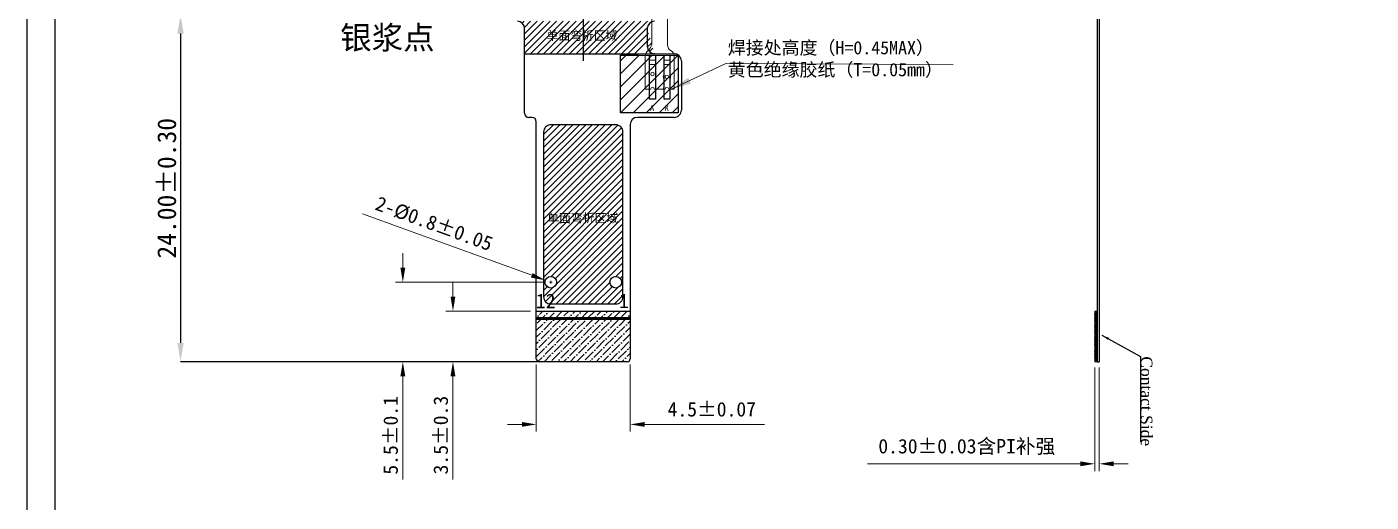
# Model space of a CAD drawing. Header units: millimetres. Extents: x 1278 to 1512, y 149 to 305.
# Drawn here: x 1278.2 to 1371.2, y 206.8 to 239.7 of the extents above; entities that cross this region are included whole.
import ezdxf

# ---------------------------------------------------------------- set-up
doc = ezdxf.new("R2010")
doc.units = ezdxf.units.MM
doc.linetypes.add('CENTER2', pattern=[1.125, 0.75, -0.125, 0.125, -0.125])
doc.layers.add('BL', color=7, linetype='Continuous', plot=False)
doc.layers.add('BLU', color=7, linetype='Continuous', lineweight=9)
for name, color, linetype in [('dim', 3, 'Continuous'), ('DWG', 7, 'Continuous'), ('FPC', 30, 'Continuous'), ('FPC-LED', 4, 'Continuous'), ('Frame', 7, 'Continuous'), ('Index', 7, 'Continuous'), ('lcd', 4, 'Continuous')]:
    doc.layers.add(name, color=color, linetype=linetype)
doc.styles.get("Standard").update_dxf_attribs({"font": 'txt', "bigfont": 'gbcbig.shx'})
doc.styles.add('宋体', font='')
doc.styles.get('宋体').set_extended_font_data('SimSun')
doc.dimstyles.new('0.7', dxfattribs={"dimscale": 0.7, "dimtxt": 2, "dimasz": 2, "dimexe": 1, "dimexo": 0.625, "dimtad": 1, "dimdsep": 46, "dimtxsty": '宋体', "dimcen": 0, "dimadec": 0, "dimazin": 0, "dimtfac": 1, "dimtmove": 0, "dimatfit": 0, "dimfxl": 1, "dimlwd": 15, "dimlwe": 15, "dimarcsym": 0})
doc.dimstyles.get("Standard").update_dxf_attribs({"dimtxt": 3, "dimasz": 1.5, "dimexe": 0.3, "dimexo": 0.3, "dimgap": 0.5, "dimtad": 1, "dimtoh": 1, "dimdsep": 46, "dimtxsty": 'Standard', "dimcen": 0.5, "dimclrd": 2, "dimclre": 3, "dimclrt": 6, "dimadec": 1, "dimazin": 0, "dimtfac": 1, "dimtofl": 0, "dimtmove": 0, "dimatfit": 3, "dimfxl": 1, "dimtolj": 1, "dimtzin": 0, "dimarcsym": 0})
doc.dimstyles.new('STANDARD$0', dxfattribs={"dimtxt": 2, "dimasz": 2, "dimexe": 0.2, "dimexo": 0.2, "dimgap": 1, "dimtad": 1, "dimdec": 1, "dimzin": 0, "dimdsep": 46, "dimtxsty": 'Standard', "dimcen": 0, "dimclrd": 256, "dimclre": 256, "dimclrt": 7, "dimadec": 0, "dimazin": 0, "dimtfac": 1, "dimtdec": 1, "dimtofl": 0, "dimtmove": 0, "dimatfit": 0, "dimfxl": 1, "dimtolj": 1, "dimtzin": 0, "dimarcsym": 0})
doc.dimstyles.new('标准', dxfattribs={"dimtxt": 1.8, "dimasz": 1.5, "dimexe": 0.5, "dimexo": 0.4, "dimgap": 0.1, "dimtad": 1, "dimzin": 1, "dimdsep": 46, "dimtxsty": '宋体', "dimblk": 'CLOSEDBLANK', "dimcen": 0.09, "dimclrd": 96, "dimclre": 96, "dimclrt": 3, "dimadec": 0, "dimazin": 0, "dimtfac": 1, "dimtofl": 0, "dimtmove": 0, "dimatfit": 1, "dimldrblk": 'CLOSEDBLANK', "dimfxl": 1, "dimtolj": 1, "dimlwd": 0, "dimlwe": 0, "dimarcsym": 0})

# ---------------------------------------------------------------- blocks, each defined once
blk = doc.blocks.new('f')
h = blk.add_hatch()
h.set_pattern_fill('ANSI31', color=2, scale=0.2, style=0)
h.set_pattern_definition([(45, (236.8483, 0), (-0.4490128, 0.4490128), [])])
h.paths.add_polyline_path([(485.947, 191.786), (481.947, 191.786), (481.947, 187.786), (485.947, 187.786)])
at = {"color": 2}
for p, q in [((481.947, 191.786), (485.947, 191.786)), ((481.947, 187.786), (481.947, 191.786)), ((485.947, 191.786), (485.947, 187.786)), ((485.947, 187.786), (481.947, 187.786))]:
    blk.add_line(p, q, dxfattribs=at)
blk = doc.blocks.new('*D126')
at = {"layer": 'Defpoints', "color": 0, "transparency": 16777216}
for p in [(1309.611, 240.55), (1288.796, 216.55), (1313.629, 216.55)]:
    blk.add_point(p, dxfattribs=at)
at = {"layer": 'dim', "color": 7, "lineweight": -2, "transparency": 16777216}
for p, q in [((1309.461, 240.55), (1288.796, 240.55)), ((1288.796, 239.25), (1288.796, 217.85)), ((1313.479, 216.55), (1288.796, 216.55))]:
    blk.add_line(p, q, dxfattribs=at)
at = {"layer": 'dim', "color": 7, "transparency": 16777216}
for points in [[(1288.579, 239.25), (1289.012, 239.25), (1288.796, 240.55)], [(1288.579, 217.85), (1289.012, 217.85), (1288.796, 216.55)]]:
    blk.add_solid(points, dxfattribs=at)
at = {"layer": 'dim', "color": 7, "transparency": 16777216, "insert": (1287.845, 228.55), "char_height": 1.3, "attachment_point": 5, "rotation": 90, "style": '宋体'}
blk.add_mtext('\\A1;24.00±0.30', dxfattribs=at)
blk = doc.blocks.new('*D143')
at = {"color": 7, "lineweight": 0, "transparency": 16777216}
for p, q in [((1352.102, 216.15), (1352.102, 208.992)), ((1352.402, 216.15), (1352.402, 208.992)), ((1351.102, 209.492), (1336.371, 209.492)), ((1353.402, 209.492), (1354.402, 209.492))]:
    blk.add_line(p, q, dxfattribs=at)
at = {"color": 7, "transparency": 16777216}
for points in [[(1351.102, 209.658), (1351.102, 209.325), (1352.102, 209.492)], [(1353.402, 209.658), (1353.402, 209.325), (1352.402, 209.492)]]:
    blk.add_solid(points, dxfattribs=at)
at = {"layer": 'Defpoints', "color": 0, "transparency": 16777216}
for p in [(1352.102, 216.55), (1352.402, 216.55), (1352.102, 209.492)]:
    blk.add_point(p, dxfattribs=at)
at = {"color": 7, "transparency": 16777216, "insert": (1343.237, 210.651), "char_height": 1, "attachment_point": 5, "style": '宋体'}
blk.add_mtext('\\A1;0.30%%P0.03含PI补强', dxfattribs=at)
blk = doc.blocks.new('_ClosedBlank')
at = {"color": 0, "linetype": 'ByBlock', "lineweight": -2}
for p, q in [((-1, 0.167), (0, 0)), ((-1, 0.167), (-1, -0.167)), ((0, 0), (-1, -0.167))]:
    blk.add_line(p, q, dxfattribs=at)
blk = doc.blocks.new('*D144')
at = {"color": 7, "lineweight": 0, "transparency": 16777216}
for p, q in [((1313.113, 222.528), (1301.398, 226.785)), ((1314.339, 222.05), (1314.519, 222.05)), ((1314.429, 221.96), (1314.429, 222.14))]:
    blk.add_line(p, q, dxfattribs=at)
at = {"color": 7, "transparency": 16777216}
blk.add_solid([(1313.17, 222.685), (1313.056, 222.372), (1314.053, 222.187)], dxfattribs=at)
at = {"layer": 'Defpoints', "color": 0, "transparency": 16777216}
for p in [(1314.053, 222.187), (1314.805, 221.914)]:
    blk.add_point(p, dxfattribs=at)
at = {"color": 7, "transparency": 16777216, "insert": (1306.348, 226.092), "char_height": 1, "attachment_point": 5, "rotation": 340.0322, "style": '宋体'}
blk.add_mtext('\\A1;2-%%C0.8%%P0.05', dxfattribs=at)
blk = doc.blocks.new('*D146')
at = {"color": 7, "lineweight": 0, "transparency": 16777216}
for p, q in [((1313.429, 216.35), (1313.429, 211.717)), ((1319.929, 216.35), (1319.929, 211.717)), ((1312.429, 212.217), (1311.429, 212.217)), ((1320.929, 212.217), (1329.231, 212.217))]:
    blk.add_line(p, q, dxfattribs=at)
at = {"color": 7, "transparency": 16777216}
for points in [[(1312.429, 212.384), (1312.429, 212.051), (1313.429, 212.217)], [(1320.929, 212.384), (1320.929, 212.051), (1319.929, 212.217)]]:
    blk.add_solid(points, dxfattribs=at)
at = {"layer": 'Defpoints', "color": 0, "transparency": 16777216}
for p in [(1313.429, 216.75), (1319.929, 216.75), (1313.429, 212.217)]:
    blk.add_point(p, dxfattribs=at)
at = {"color": 7, "transparency": 16777216, "insert": (1325.58, 213.257), "char_height": 1, "attachment_point": 5, "style": '宋体'}
blk.add_mtext('\\A1;4.5%%P0.07', dxfattribs=at)
blk = doc.blocks.new('*D147')
at = {"color": 7, "lineweight": 0, "transparency": 16777216}
for p, q in [((1304.186, 223.05), (1304.186, 224.05)), ((1314.029, 222.05), (1303.686, 222.05)), ((1313.229, 216.55), (1303.686, 216.55)), ((1304.186, 215.55), (1304.186, 208.414))]:
    blk.add_line(p, q, dxfattribs=at)
at = {"color": 7, "transparency": 16777216}
for points in [[(1304.019, 223.05), (1304.353, 223.05), (1304.186, 222.05)], [(1304.019, 215.55), (1304.353, 215.55), (1304.186, 216.55)]]:
    blk.add_solid(points, dxfattribs=at)
at = {"layer": 'Defpoints', "color": 0, "transparency": 16777216}
for p in [(1314.429, 222.05), (1304.186, 216.55), (1313.629, 216.55)]:
    blk.add_point(p, dxfattribs=at)
at = {"color": 7, "transparency": 16777216, "insert": (1303.347, 211.46), "char_height": 1, "attachment_point": 5, "rotation": 90, "style": '宋体'}
blk.add_mtext('\\A1;5.5%%P0.1', dxfattribs=at)
blk = doc.blocks.new('*D149')
at = {"color": 7, "lineweight": 0, "transparency": 16777216}
for p, q in [((1307.657, 221.05), (1307.657, 222.05)), ((1313.029, 220.05), (1307.157, 220.05)), ((1313.229, 216.55), (1307.157, 216.55)), ((1307.657, 215.55), (1307.657, 208.403))]:
    blk.add_line(p, q, dxfattribs=at)
at = {"color": 7, "transparency": 16777216}
for points in [[(1307.49, 221.05), (1307.823, 221.05), (1307.657, 220.05)], [(1307.49, 215.55), (1307.823, 215.55), (1307.657, 216.55)]]:
    blk.add_solid(points, dxfattribs=at)
at = {"layer": 'Defpoints', "color": 0, "transparency": 16777216}
for p in [(1313.429, 220.05), (1307.657, 216.55), (1313.629, 216.55)]:
    blk.add_point(p, dxfattribs=at)
at = {"color": 7, "transparency": 16777216, "insert": (1306.817, 211.476), "char_height": 1, "attachment_point": 5, "rotation": 90, "style": '宋体'}
blk.add_mtext('\\A1;3.5%%P0.3', dxfattribs=at)

msp = doc.modelspace()

# ---------------------------------------------------------------- hatches: boundary and pattern name
h = msp.add_hatch()
h.set_pattern_fill('ANSI31', color=256, scale=0.1, style=0)
h.set_pattern_definition([(45, (-1.06165, -188.09566), (-0.2245064, 0.2245064), [])])
edge = h.paths.add_edge_path()
edge.add_line((1312.119, 240.1), (1321.612, 240.1))
edge.add_arc((1312.119, 239.6), 0.5, 360, 450)
edge.add_line((1312.619, 237.854), (1312.619, 239.6))
edge.add_line((1312.619, 237.854), (1320.473, 237.854))
edge.add_arc((1321.612, 238.354), 0.5, 180, 270)
edge.add_line((1321.112, 239.6), (1321.112, 238.354))
edge.add_arc((1321.612, 239.6), 0.5, 90, 180)
h.paths.add_polyline_path([(1313.987, 239.555), (1319.359, 239.555), (1319.359, 238.464), (1313.987, 238.464)], flags=24)
h = msp.add_hatch()
h.set_pattern_fill('ANSI31', color=256, scale=0.1, style=0)
edge = h.paths.add_edge_path()
edge.add_line((1314.429, 220.55), (1318.929, 220.55))
edge.add_arc((1318.929, 221.05), 0.5, 270, 360)
edge.add_line((1319.429, 221.05), (1319.429, 232.44))
edge.add_arc((1318.929, 232.44), 0.5, 0, 90)
edge.add_line((1318.929, 232.94), (1314.429, 232.94))
edge.add_arc((1314.429, 232.44), 0.5, 90, 180)
edge.add_line((1313.929, 232.44), (1313.929, 221.05))
edge.add_arc((1314.429, 221.05), 0.5, 180, 270)
edge = h.paths.add_edge_path(flags=16)
edge.add_arc((1314.429, 222.05), 0.4, 0, 360)
edge = h.paths.add_edge_path(flags=16)
edge.add_arc((1318.929, 222.05), 0.4, 0, 360)
h.paths.add_polyline_path([(1314.041, 226.929), (1319.412, 226.929), (1319.412, 225.838), (1314.041, 225.838)], flags=24)
h = msp.add_hatch()
h.set_pattern_fill('ANSI37', color=24, scale=0.01, style=0)
h.set_pattern_definition([(45, (-12.346973, -186.92367), (-0.0224506403, 0.0224506403), []), (135, (-12.346973, -186.92367), (-0.0224506403, -0.0224506403), [])])
h.paths.add_polyline_path([(1352.102, 220.05), (1352.102, 216.55), (1352.272, 216.55), (1352.272, 220.05)])
at = {"layer": 'BL'}
h = msp.add_hatch(dxfattribs=at)
h.set_pattern_fill('ANSI36', color=24, scale=0.1)
h.set_pattern_definition([(45, (1151.7899, -11.18772), (0.1683798, 0.6173926), [0.79375, -0.15875, 0, -0.15875])])
h.paths.add_polyline_path([(1319.729, 216.55, 0.414214), (1319.929, 216.75), (1319.929, 220.05), (1313.429, 220.05), (1313.429, 216.75, 0.414214), (1313.629, 216.55)])

# ---------------------------------------------------------------- linework, layer by layer
at = {"color": 1, "linetype": 'CENTER2', "ltscale": 5}
msp.add_line((1316.679, 280.483), (1316.679, 236.786), dxfattribs=at)
at = {"color": 24}
for p, q in [((1352.102, 220.05), (1352.272, 220.05)), ((1352.102, 220.05), (1352.102, 216.55)), ((1352.272, 220.05), (1352.272, 216.55)), ((1352.272, 216.55), (1352.102, 216.55))]:
    msp.add_line(p, q, dxfattribs=at)
at = {"color": 30}
msp.add_line((1352.272, 216.55), (1352.402, 216.55), dxfattribs=at)
at = {"layer": 'BL', "color": 30}
for p, q in [((1313.129, 233.454), (1312.919, 233.454)), ((1313.429, 216.75), (1313.429, 233.154)), ((1319.929, 232.954), (1319.929, 216.75)), ((1322.973, 233.454), (1320.429, 233.454)), ((1313.429, 220.05), (1319.929, 220.05)), ((1313.429, 219.55), (1319.929, 219.55)), ((1319.729, 216.55), (1313.629, 216.55))]:
    msp.add_line(p, q, dxfattribs=at)
msp.add_lwpolyline([(1314.429, 220.55), (1318.929, 220.55, 0.414214), (1319.429, 221.05), (1319.429, 232.44, 0.414214), (1318.929, 232.94), (1314.429, 232.94, 0.414214), (1313.929, 232.44), (1313.929, 221.05, 0.414214)], format="xyb", close=True, dxfattribs=at)
at = {"layer": 'BL', "color": 0, "const_width": 0.2}
msp.add_lwpolyline([(1313.429, 219.55), (1319.929, 219.55)], dxfattribs=at)
at = {"layer": 'BL', "color": 30}
for centre, radius, start, end in [((1312.919, 233.754), 0.3, 180, 270), ((1322.973, 233.954), 0.5, 270, 0.0016), ((1313.129, 233.154), 0.3, 0, 90), ((1320.429, 232.954), 0.5, 90, 180), ((1313.629, 216.75), 0.2, 180, 270), ((1319.729, 216.75), 0.2, 270, 0)]:
    msp.add_arc(centre, radius, start, end, dxfattribs=at)
at = {"layer": 'BLU', "color": 36, "lineweight": 5}
for p, q in [((1321.423, 238.458), (1321.423, 240.55)), ((1322.522, 238.458), (1322.522, 240.55)), ((1320.973, 237.673), (1320.973, 235.402)), ((1321.085, 237.988), (1321.21, 238.143)), ((1321.085, 237.988), (1321.21, 238.143)), ((1321.273, 237.402), (1321.673, 237.402)), ((1322.273, 237.402), (1322.673, 237.402)), ((1322.86, 237.988), (1322.635, 238.143)), ((1322.86, 237.988), (1322.635, 238.143)), ((1322.973, 237.673), (1322.973, 235.402)), ((1320.973, 235.402), (1321.348, 235.402)), ((1322.598, 235.402), (1322.973, 235.402))]:
    msp.add_line(p, q, dxfattribs=at)
at = {"layer": 'BLU', "lineweight": 5}
for p, q in [((1321.273, 236.602), (1321.273, 237.402)), ((1321.673, 237.402), (1321.673, 236.602)), ((1322.273, 236.402), (1322.273, 237.402)), ((1322.673, 237.402), (1322.673, 236.402))]:
    msp.add_line(p, q, dxfattribs=at)
at = {"layer": 'BLU', "color": 2, "lineweight": 5}
for p, q in [((1321.273, 236.602), (1321.273, 237.102)), ((1321.273, 237.102), (1321.673, 237.102)), ((1321.673, 237.102), (1321.673, 236.602)), ((1322.273, 237.102), (1322.673, 237.102)), ((1322.273, 236.402), (1322.273, 237.102)), ((1322.673, 237.102), (1322.673, 236.402)), ((1321.273, 236.302), (1321.273, 235.552)), ((1321.273, 236.302), (1321.273, 235.552)), ((1321.673, 236.302), (1321.673, 235.552)), ((1321.673, 236.302), (1321.673, 235.552)), ((1322.273, 235.552), (1322.273, 236.102)), ((1322.273, 235.552), (1322.273, 236.102)), ((1322.673, 236.102), (1322.673, 235.552)), ((1322.673, 236.102), (1322.673, 235.552))]:
    msp.add_line(p, q, dxfattribs=at)
msp.add_lwpolyline([(1322.348, 235.402), (1321.598, 235.402)], dxfattribs=at)
for centre in [(1321.473, 236.452), (1321.473, 236.452), (1322.473, 236.252), (1322.473, 236.252)]:
    msp.add_circle(centre, 0.125, dxfattribs=at)
at = {"layer": 'BLU', "color": 36, "lineweight": 5}
for centre, radius, start, end in [((1320.809, 238.642), 0.64, 308.80342, 343.36404), ((1320.809, 238.642), 0.64, 308.80342, 343.36404), ((1323.022, 238.458), 0.5, 180, 219.15389), ((1323.022, 238.458), 0.5, 180, 219.15388), ((1321.473, 237.673), 0.5, 140.84611, 180), ((1321.473, 237.673), 0.5, 140.84611, 153.55776), ((1322.473, 237.673), 0.5, 21.21169, 39.15389), ((1322.473, 237.673), 0.5, 360, 39.15388)]:
    msp.add_arc(centre, radius, start, end, dxfattribs=at)
at = {"layer": 'BLU', "color": 2, "lineweight": 5}
for centre, radius, start, end in [((1321.473, 236.452), 0.25, 143.1301, 216.8699), ((1321.473, 236.452), 0.25, 143.1301, 216.8699), ((1321.473, 236.452), 0.25, 323.1301, 36.8699), ((1321.473, 236.452), 0.25, 323.1301, 36.8699), ((1321.473, 235.402), 0.25, 143.1301, 180), ((1321.473, 235.402), 0.25, 143.1301, 180), ((1321.473, 235.402), 0.125, 360, 180), ((1321.473, 235.402), 0.125, 360, 180), ((1321.473, 235.402), 0.25, 360, 36.8699), ((1321.473, 235.402), 0.25, 360, 36.8699), ((1322.473, 236.252), 0.25, 143.1301, 216.8699), ((1322.473, 236.252), 0.25, 143.1301, 216.8699), ((1322.473, 235.402), 0.25, 143.1301, 180), ((1322.473, 235.402), 0.25, 143.1301, 180), ((1322.473, 235.402), 0.125, 360, 180), ((1322.473, 235.402), 0.125, 360, 180), ((1322.473, 236.252), 0.25, 323.1301, 36.8699), ((1322.473, 236.252), 0.25, 323.1301, 36.8699), ((1322.473, 235.402), 0.25, 360, 36.8699), ((1322.473, 235.402), 0.25, 360, 36.8699)]:
    msp.add_arc(centre, radius, start, end, dxfattribs=at)
at = {"layer": 'DWG', "color": 30, "lineweight": 0}
for p, q in [((1321.612, 237.854), (1320.473, 237.854)), ((1322.973, 237.854), (1321.612, 237.854))]:
    msp.add_line(p, q, dxfattribs=at)
at = {"layer": 'FPC'}
for p, q in [((1321.112, 239.6), (1321.112, 238.354)), ((1312.619, 237.854), (1320.473, 237.854)), ((1323.473, 237.349), (1323.473, 233.954))]:
    msp.add_line(p, q, dxfattribs=at)
at = {"layer": 'FPC', "color": 7}
for points in [[(1321.273, 237.754), (1321.673, 237.754), (1321.673, 234.704), (1321.273, 234.704)], [(1322.273, 237.754), (1322.673, 237.754), (1322.673, 234.704), (1322.273, 234.704)]]:
    msp.add_lwpolyline(points, close=True, dxfattribs=at)
at = {"layer": 'FPC'}
for centre in [(1314.429, 222.05), (1318.929, 222.05)]:
    msp.add_circle(centre, 0.4, dxfattribs=at)
for centre, start, end in [((1321.612, 239.6), 90, 180), ((1321.612, 238.354), 180, 270), ((1322.973, 237.354), 360, 90), ((1322.973, 237.354), 360, 90)]:
    msp.add_arc(centre, 0.5, start, end, dxfattribs=at)
at = {"layer": 'FPC-LED', "color": 30}
for p, q in [((1352.272, 241.25), (1352.272, 216.55)), ((1352.402, 241.25), (1352.402, 216.55))]:
    msp.add_line(p, q, dxfattribs=at)
at = {"layer": 'Frame', "color": 7}
for points in [[(1511.823, 305.277), (1278.155, 305.277), (1278.155, 149.498), (1511.823, 149.498)], [(1509.875, 151.446), (1280.102, 151.446), (1280.102, 303.33), (1509.875, 303.33)]]:
    msp.add_lwpolyline(points, close=True, dxfattribs=at)
at = {"layer": 'lcd', "color": 30}
for p, q in [((1312.619, 237.854), (1312.619, 239.6)), ((1312.619, 233.754), (1312.619, 237.854))]:
    msp.add_line(p, q, dxfattribs=at)
msp.add_arc((1312.119, 239.6), 0.5, 360, 90, dxfattribs=at)

# ---------------------------------------------------------------- block references
at = {"rotation": 359.9999982561743}
msp.add_blockref('f', (837.313, 45.977), dxfattribs=at)

# ---------------------------------------------------------------- texts
at = {"color": 6, "char_height": 0.6, "width": 5.11681, "attachment_point": 1, "style": '宋体'}
for insert in [(1314.137, 239.405), (1314.191, 226.779)]:
    msp.add_mtext('{\\fSimSun|b0|i0|c134|p54;单面弯折区域}', dxfattribs=dict(at, insert=insert))
at = {"layer": 'BLU', "color": 7, "lineweight": 5, "style": '宋体'}
for s, p in [('A', (1321.299, 233.89)), ('K', (1322.311, 233.887))]:
    msp.add_text(s, height=0.407, rotation=360, dxfattribs=at).set_placement(p)
at = {"layer": 'dim', "color": 7, "insert": (1326.687, 238.726), "char_height": 0.91079, "width": 15.6042, "attachment_point": 1, "style": '宋体'}
msp.add_mtext('焊接处高度（H=0.45MAX）\\P黄色绝缘胶纸（T=0.05mm）', dxfattribs=at)
at = {"layer": 'FPC', "color": 6, "insert": (1306.384, 239.764), "char_height": 1.5963, "width": 6.95452, "attachment_point": 3, "style": '宋体'}
msp.add_mtext('银浆点', dxfattribs=at)
at = {"layer": 'Index', "color": 1, "char_height": 1, "attachment_point": 2, "style": '宋体'}
for s, insert in [('12', (1314.078, 221.255)), ('1', (1319.498, 221.262))]:
    msp.add_mtext(s, dxfattribs=dict(at, insert=insert))
at = {"layer": 'Index', "color": 7, "insert": (1355.682, 216.922), "char_height": 0.8, "attachment_point": 4, "rotation": 270, "style": '宋体'}
msp.add_mtext('{\\fTimes New Roman|b0|i0|c0|p18;Contact Side}', dxfattribs=at)

# ---------------------------------------------------------------- dimensions: what is measured, and where the dimension line sits
dim = msp.add_diameter_dim_2p(p1=(1314.805, 221.914), p2=(1314.053, 222.187), text='2-%%C0.8%%P0.05', dimstyle='标准', override={"dimtxt": 1, "dimasz": 1, "dimgap": 0.5, "dimtxsty": '宋体', "dimsah": 1, "dimclrd": 7, "dimclre": 7, "dimclrt": 7})
dim.commit()
dim.dimension.update_dxf_attribs({"geometry": '*D144', "text_midpoint": (1305.993, 225.115), "dimtype": 163})
dim = msp.add_linear_dim(base=(1304.186, 216.55), p1=(1314.429, 222.05), p2=(1313.629, 216.55), angle=90, text='<>%%P0.1', dimstyle='标准', override={"dimtxt": 1, "dimasz": 1, "dimgap": 0.3, "dimdec": 1, "dimtxsty": '宋体', "dimsah": 1, "dimclrd": 7, "dimclre": 7, "dimclrt": 7})
dim.commit()
dim.dimension.update_dxf_attribs({"geometry": '*D147', "text_midpoint": (1304.186, 211.46), "dimtype": 160})
dim = msp.add_linear_dim(base=(1307.657, 216.55), p1=(1313.429, 220.05), p2=(1313.629, 216.55), angle=90, text='<>%%P0.3', dimstyle='标准', override={"dimtxt": 1, "dimasz": 1, "dimgap": 0.3, "dimdec": 1, "dimtxsty": '宋体', "dimsah": 1, "dimclrd": 7, "dimclre": 7, "dimclrt": 7})
dim.commit()
dim.dimension.update_dxf_attribs({"geometry": '*D149', "text_midpoint": (1306.817, 211.476)})
for base, p1, p2, text, picture, middle in [((1313.429, 212.217), (1319.929, 216.75), (1313.429, 216.75), '4.5%%P0.07', '*D146', (1325.58, 212.217)), ((1352.102, 209.492), (1352.402, 216.55), (1352.102, 216.55), '<>%%P0.03含PI补强', '*D143', (1343.237, 209.492))]:
    dim = msp.add_linear_dim(base=base, p1=p1, p2=p2, text=text, dimstyle='标准', override={"dimtxt": 1, "dimasz": 1, "dimgap": 0.5, "dimtxsty": '宋体', "dimsah": 1, "dimclrd": 7, "dimclre": 7, "dimclrt": 7})
    dim.commit()
    dim.dimension.update_dxf_attribs({"geometry": picture, "text_midpoint": middle, "dimtype": 160})
at = {"layer": 'dim', "color": 7}
dim = msp.add_linear_dim(base=(1288.796, 216.55), p1=(1309.611, 240.55), p2=(1313.629, 216.55), angle=90, dimstyle='STANDARD$0', override={"dimscale": 0.5, "dimtxt": 2.6, "dimasz": 2.6, "dimexe": 0, "dimexo": 0.3, "dimgap": 0.5, "dimtoh": 1, "dimdec": 2, "dimtxsty": '宋体', "dimclrd": 7, "dimclre": 7, "dimadec": 1, "dimtol": 1, "dimtp": 0.3, "dimtm": 0.3, "dimtdec": 2, "dimatfit": 3}, dxfattribs=at)
dim.commit()
dim.dimension.update_dxf_attribs({"geometry": '*D126', "text_midpoint": (1287.845, 228.55)})

# ---------------------------------------------------------------- leaders
msp.add_leader([(1322.785, 235.402), (1326.543, 237.179), (1342.291, 237.12)], dimstyle='0.7', override={"dimtxsty": '宋体'}, dxfattribs=at)
at = {"layer": 'Index'}
msp.add_leader([(1352.598, 218.379), (1355.263, 216.922), (1355.262, 211.015)], dimstyle='Standard', override={"dimtxt": 0.5, "dimasz": 0.5, "dimexe": 0.5, "dimexo": 0.5, "dimgap": 0.1, "dimtih": 0, "dimdec": 3, "dimtxsty": '宋体', "dimclrd": 7}, dxfattribs=at)

doc.saveas('drawing.dxf')
